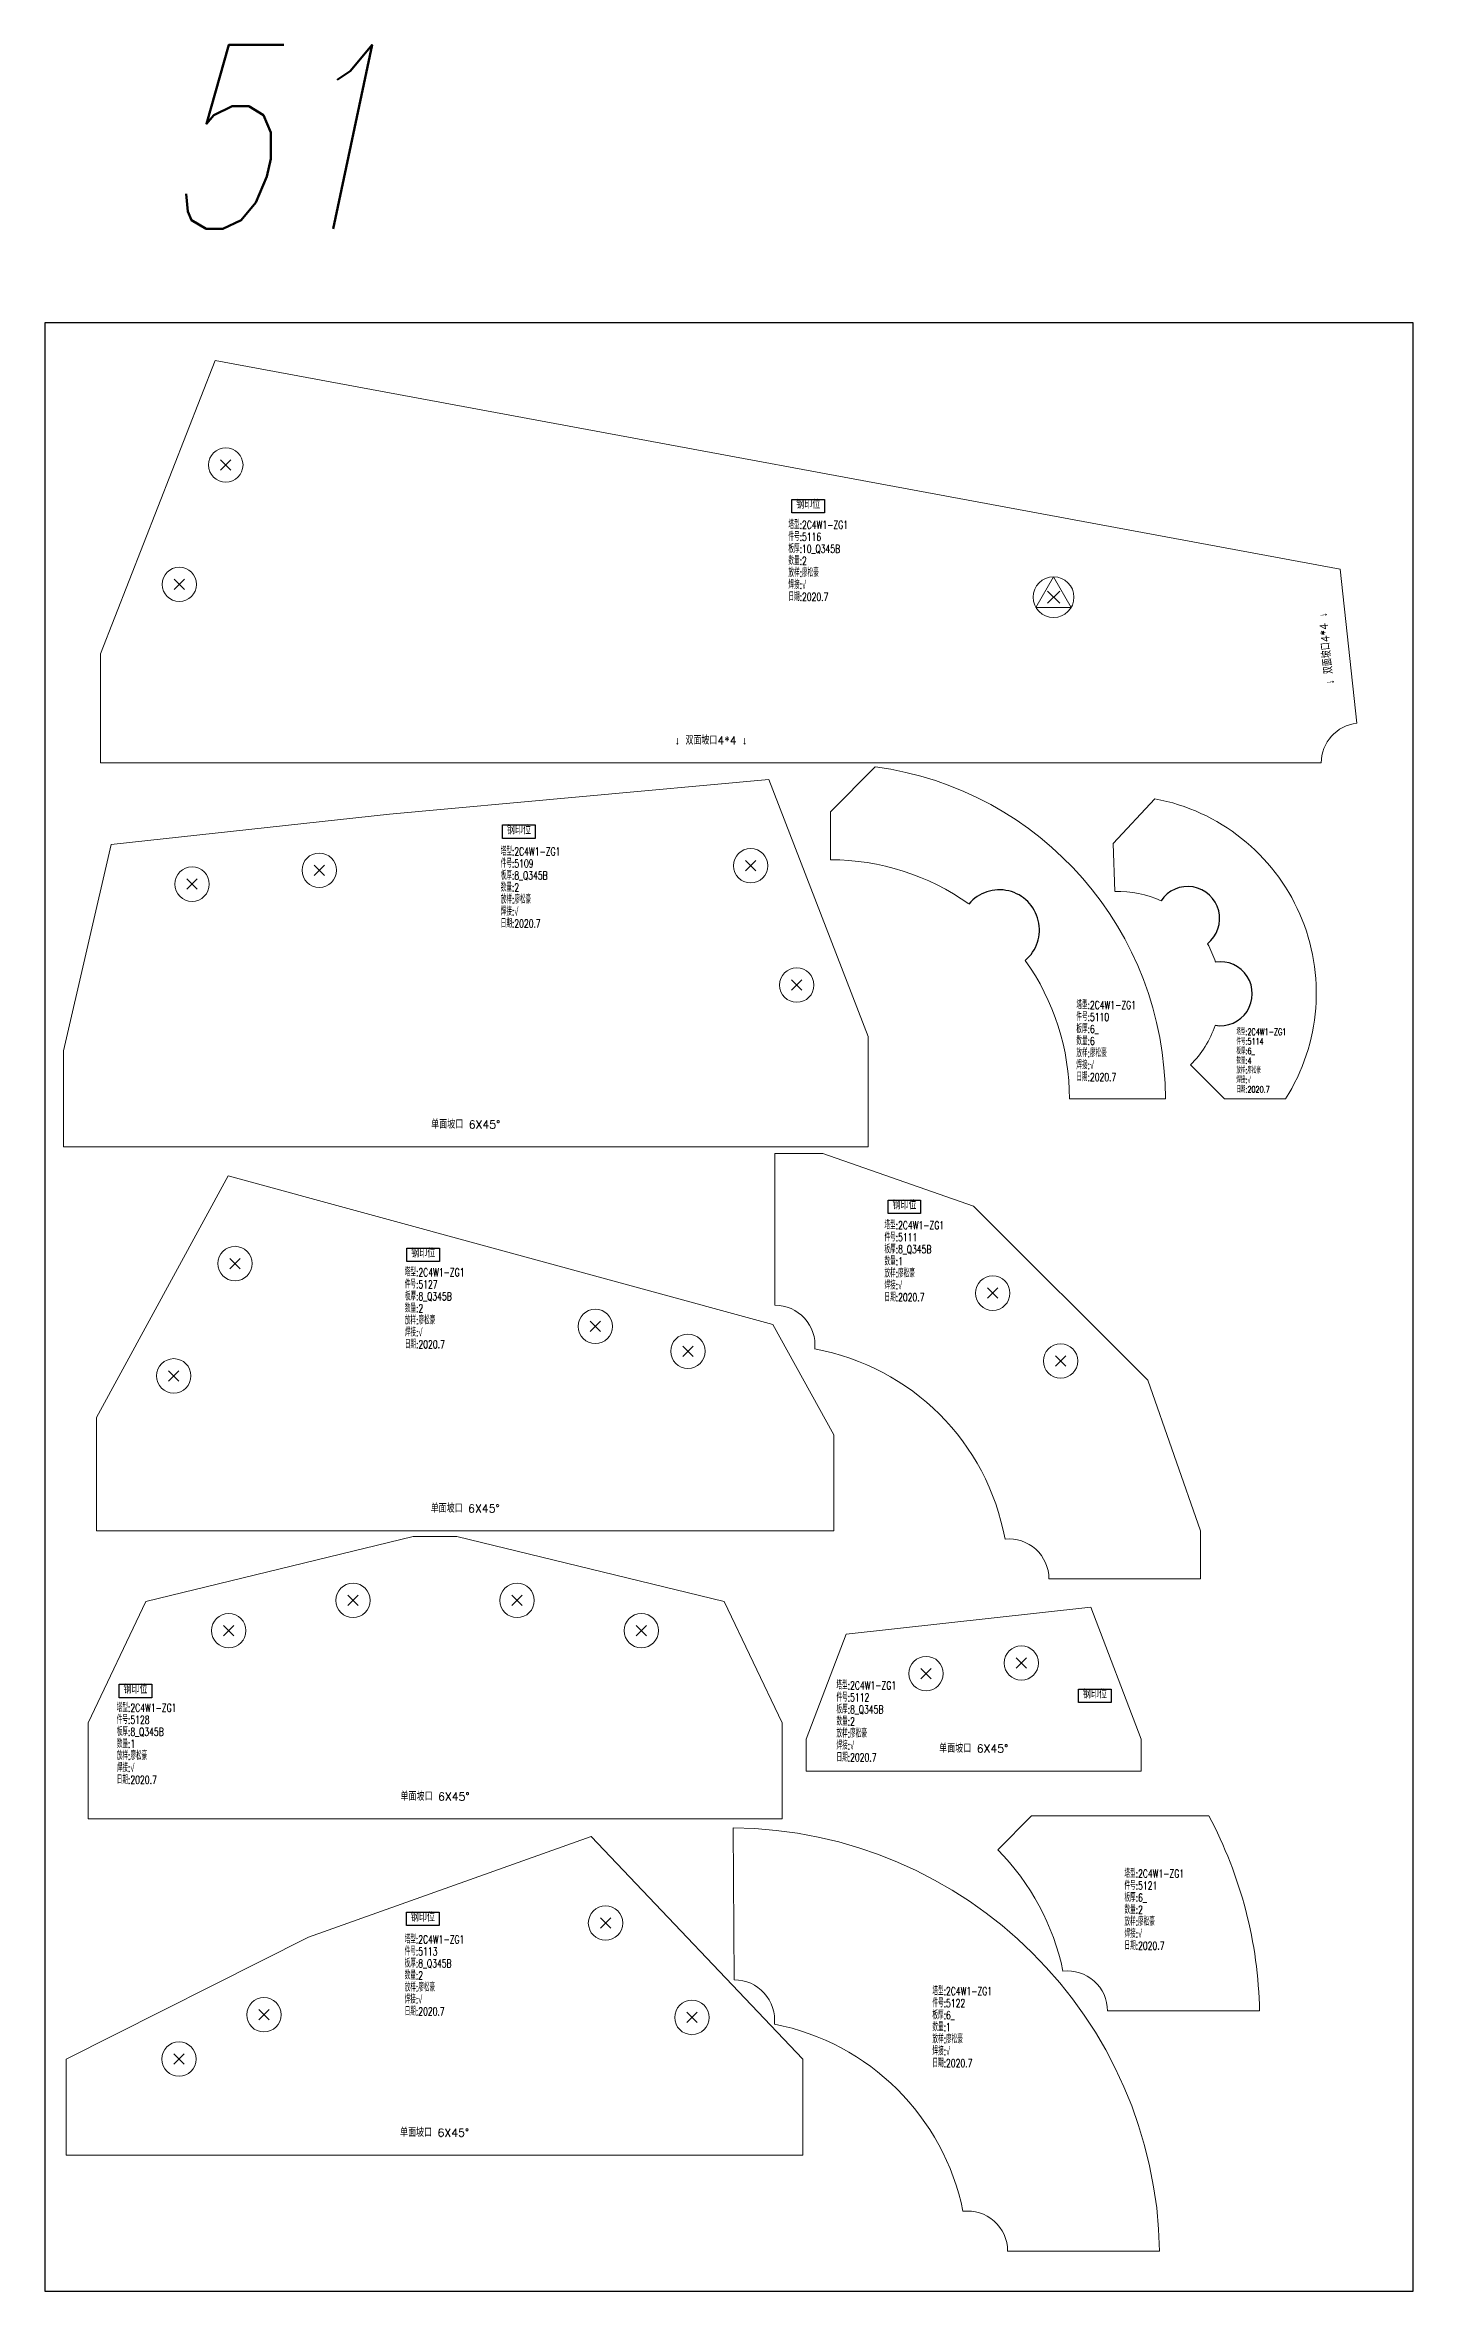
# Model space of a CAD drawing. Extents: x 154981 to 165753, y -86801 to -82885.
# Drawn here: x 161706 to 162561, y -86801 to -85398 of the extents above; entities that cross this region are included whole.
import ezdxf
from ezdxf.enums import TextEntityAlignment as Align

# ---------------------------------------------------------------- set-up
doc = ezdxf.new("R2010")
doc.units = 0
doc.header["$MEASUREMENT"] = 0
doc.layers.get('0').update_dxf_attribs({"linetype": 'CONTINUOUS', "lineweight": 25})
doc.layers.add('1', color=7, linetype='CONTINUOUS', lineweight=25)
doc.layers.add('5', color=7, linetype='CONTINUOUS', lineweight=25)
doc.styles.add('hz', font='txt.shx', dxfattribs={"width": 0.7, "oblique": 12, "bigfont": 'hztxt.shx'})
doc.styles.get("Standard").update_dxf_attribs({"font": 'simplex.shx', "width": 0.7, "height": 3, "bigfont": 'gbhzfs.shx'})

# ---------------------------------------------------------------- blocks, each defined once
blk = doc.blocks.new('PLKM_c1bef0ac-5df4-41ce-bc0b-967a1f9844d2', base_point=(161068.8, -91395.4))
at = {"layer": '1', "color": 7, "linetype": 'Continuous', "lineweight": 18}
for p, q in [((160756.5, -91263.1), (160757.2, -91358.2)), ((160928.1, -91527.6), (161023.1, -91527.6))]:
    blk.add_line(p, q, dxfattribs=at)
for centre, radius, start, end in [((160753.7, -91532.6), 269.5, 1.0631, 89.4062), ((160757.4, -91383.2), 25, 353.7564, 90.4693), ((160753.7, -91532.6), 149.5, 11.509, 78.9602), ((160903.1, -91527.6), 25, 0, 96.7128)]:
    blk.add_arc(centre, radius, start, end, dxfattribs=at)
at = {"layer": '1', "color": 7, "linetype": 'Continuous', "lineweight": 13, "insert": (160881.1, -91362.7), "char_height": 5, "width": 500, "attachment_point": 1, "line_spacing_factor": 0.9}
blk.add_mtext('塔型:2C4W1-ZG1\\P件号:5122\\P板厚:6_\\P数量:1\\P放样:廖松豪\\P焊接:√\\P日期:2020.7', dxfattribs=at)
blk = doc.blocks.new('板孔21.5')
at = {"layer": '5', "color": 7, "linetype": 'Continuous', "lineweight": 13}
for p, q in [((-0.3, -0.3), (0.3, 0.3)), ((0.3, -0.3), (-0.3, 0.3))]:
    blk.add_line(p, q, dxfattribs=at)
blk.add_circle((0, 0), 1, dxfattribs=at)
blk = doc.blocks.new('PLKM_179636a3-0307-40cf-ac14-38a028a89750', base_point=(161569.5, -91416.7))
at = {"color": 3, "linetype": 'Continuous'}
blk.add_lwpolyline([(161417.2, -91350.9), (161437.6, -91350.9), (161437.6, -91359.3), (161417.2, -91359.3)], close=True, dxfattribs=at)
at = {"layer": '1', "color": 7, "linetype": 'Continuous', "lineweight": 18}
for p, q in [((161305.6, -91305.7), (161223.1, -91456.7)), ((161646.2, -91398.5), (161305.6, -91305.7)), ((161684.2, -91467.6), (161646.2, -91398.5)), ((161223.1, -91456.7), (161223.1, -91527.6)), ((161684.2, -91527.6), (161684.2, -91467.6)), ((161223.1, -91527.6), (161684.2, -91527.6))]:
    blk.add_line(p, q, dxfattribs=at)
at = {"layer": '1', "color": 7, "linetype": 'Continuous', "lineweight": 0, "xscale": 10.75, "yscale": 10.75, "zscale": 10.75}
for p in [(161309.8, -91360.5), (161535.1, -91399.8), (161593, -91415.3), (161271.5, -91430.7)]:
    blk.add_blockref('板孔21.5', p, dxfattribs=at)
at = {"layer": '1', "color": 6, "linetype": 'Continuous', "lineweight": 13}
blk.add_text('钢印位', height=5, dxfattribs=at).set_placement((161427.5, -91358.2), align=Align.BOTTOM_CENTER)
at = {"layer": '1', "color": 7, "linetype": 'Continuous', "lineweight": 13}
blk.add_text('单面坡口 6X45%%D', height=5, dxfattribs=at).set_placement((161453.7, -91517.6), align=Align.BOTTOM_CENTER)
at = {"layer": '1', "color": 7, "linetype": 'Continuous', "lineweight": 13, "insert": (161416, -91363.5), "char_height": 5, "width": 500, "attachment_point": 1, "line_spacing_factor": 0.9}
blk.add_mtext('塔型:2C4W1-ZG1\\P件号:5127\\P板厚:8_Q345B\\P数量:2\\P放样:廖松豪\\P焊接:√\\P日期:2020.7', dxfattribs=at)
blk = doc.blocks.new('PLKM_37787d74-2c55-48ab-b64f-57bbf72c2d3e', base_point=(162143.2, -91439.3))
at = {"color": 3, "linetype": 'Continuous'}
blk.add_lwpolyline([(161903.6, -91443.4), (161924.1, -91443.4), (161924.1, -91451.8), (161903.6, -91451.8)], close=True, dxfattribs=at)
at = {"layer": '1', "color": 7, "linetype": 'Continuous', "lineweight": 18}
for p, q in [((162087.5, -91351), (161920.4, -91391.6)), ((162114.9, -91351), (162087.5, -91351)), ((162282, -91391.6), (162114.9, -91351)), ((161920.4, -91391.6), (161884.2, -91467.6)), ((162318.2, -91467.6), (162282, -91391.6)), ((161884.2, -91467.6), (161884.2, -91527.6)), ((162318.2, -91527.6), (162318.2, -91467.6)), ((161884.2, -91527.6), (162318.2, -91527.6))]:
    blk.add_line(p, q, dxfattribs=at)
at = {"layer": '1', "color": 7, "linetype": 'Continuous', "lineweight": 0, "xscale": 10.75, "yscale": 10.75, "zscale": 10.75}
for p in [(162049.9, -91391), (162152.5, -91391), (161972.2, -91409.9), (162230.2, -91409.9)]:
    blk.add_blockref('板孔21.5', p, dxfattribs=at)
at = {"layer": '1', "color": 6, "linetype": 'Continuous', "lineweight": 13}
blk.add_text('钢印位', height=5, dxfattribs=at).set_placement((161913.9, -91450.7), align=Align.BOTTOM_CENTER)
at = {"layer": '1', "color": 7, "linetype": 'Continuous', "lineweight": 13}
blk.add_text('单面坡口 6X45%%D', height=5, dxfattribs=at).set_placement((162101.2, -91517.6), align=Align.BOTTOM_CENTER)
at = {"layer": '1', "color": 7, "linetype": 'Continuous', "lineweight": 13, "insert": (161902.2, -91455.6), "char_height": 5, "width": 500, "attachment_point": 1, "line_spacing_factor": 0.9}
blk.add_mtext('塔型:2C4W1-ZG1\\P件号:5128\\P板厚:8_Q345B\\P数量:1\\P放样:廖松豪\\P焊接:√\\P日期:2020.7', dxfattribs=at)
blk = doc.blocks.new('PLKM_ad7defa3-0a22-4c09-b2ae-d0c9333a63ac', base_point=(156789, -91404.3))
at = {"color": 3, "linetype": 'Continuous'}
blk.add_lwpolyline([(156676.9, -91317.8), (156697.3, -91317.8), (156697.3, -91326.2), (156676.9, -91326.2)], close=True, dxfattribs=at)
at = {"layer": '1', "color": 7, "linetype": 'Continuous', "lineweight": 18}
for p, q in [((156843.4, -91289.5), (156606.2, -91311.1)), ((156905.5, -91450), (156843.4, -91289.5)), ((156606.2, -91311.1), (156432.3, -91330.1)), ((156432.3, -91330.1), (156402.3, -91459)), ((156905.5, -91519), (156905.5, -91450)), ((156402.3, -91459), (156402.3, -91519)), ((156402.3, -91519), (156905.5, -91519))]:
    blk.add_line(p, q, dxfattribs=at)
at = {"layer": '1', "color": 7, "linetype": 'Continuous', "lineweight": 13, "xscale": 10.75, "yscale": 10.75, "zscale": 10.75}
for p in [(156562.3, -91346.1), (156832.1, -91343.3), (156482.8, -91354.8), (156860.9, -91417.9)]:
    blk.add_blockref('板孔21.5', p, dxfattribs=at)
at = {"layer": '1', "color": 6, "linetype": 'Continuous', "lineweight": 13}
blk.add_text('钢印位', height=5, dxfattribs=at).set_placement((156687.2, -91325.1), align=Align.BOTTOM_CENTER)
at = {"layer": '1', "color": 7, "linetype": 'Continuous', "lineweight": 13}
blk.add_text('单面坡口 6X45%%D', height=5, dxfattribs=at).set_placement((156653.9, -91509), align=Align.BOTTOM_CENTER)
at = {"layer": '1', "color": 7, "linetype": 'Continuous', "lineweight": 13, "insert": (156675.8, -91331.9), "char_height": 5, "width": 500, "attachment_point": 1, "line_spacing_factor": 0.9}
blk.add_mtext('塔型:2C4W1-ZG1\\P件号:5109\\P板厚:8_Q345B\\P数量:2\\P放样:廖松豪\\P焊接:√\\P日期:2020.7', dxfattribs=at)
blk = doc.blocks.new('PLKM_7cd42a4f-955f-46af-9059-cca02719474d', base_point=(157432.4, -91415.2))
at = {"color": 3, "linetype": 'Continuous'}
blk.add_arc((157211.2, -91413.3), 25, 310.2038, 139.7962, dxfattribs=at)
at = {"layer": '1', "color": 7, "linetype": 'Continuous', "lineweight": 18}
for p, q in [((157105.5, -91339.5), (157133.6, -91311.4)), ((157105.5, -91369.5), (157105.5, -91339.5)), ((157315, -91519), (157255, -91519))]:
    blk.add_line(p, q, dxfattribs=at)
for radius, start, end in [(209.5, 0, 82.2901), (149.5, 54.5924, 90), (149.5, 0, 35.4076)]:
    blk.add_arc((157105.5, -91519), radius, start, end, dxfattribs=at)
at = {"layer": '1', "color": 7, "linetype": 'Continuous', "lineweight": 13, "insert": (157259.3, -91457.8), "char_height": 5, "width": 500, "attachment_point": 1, "line_spacing_factor": 0.9}
blk.add_mtext('塔型:2C4W1-ZG1\\P件号:5110\\P板厚:6_\\P数量:6\\P放样:廖松豪\\P焊接:√\\P日期:2020.7', dxfattribs=at)
blk = doc.blocks.new('PLKM_7ee6defa-f131-4733-aeb0-e6a4c3dd93b6', base_point=(157799.3, -91386.1))
at = {"color": 3, "linetype": 'Continuous'}
blk.add_lwpolyline([(157585.8, -91282.3), (157606.2, -91282.3), (157606.2, -91290.6), (157585.8, -91290.6)], close=True, dxfattribs=at)
at = {"layer": '1', "color": 7, "linetype": 'Continuous', "lineweight": 18}
for p, q in [((157545, -91253.1), (157515, -91253.2)), ((157515, -91253.2), (157515.1, -91347.9)), ((157639.2, -91286), (157545, -91253.1)), ((157748.2, -91394.8), (157639.2, -91286)), ((157781.1, -91489), (157748.2, -91394.8)), ((157781.1, -91519), (157781.1, -91489)), ((157686.4, -91519), (157781.1, -91519))]:
    blk.add_line(p, q, dxfattribs=at)
for centre, start, end in [((157515.1, -91372.9), 354.4436, 90.0556), ((157661.4, -91519), 360, 95.612)]:
    blk.add_arc(centre, 25, start, end, dxfattribs=at)
blk.add_ellipse((157510.8, -91523.5), major_axis=(-107.2, -107.4), ratio=0.985188, start_param=2.544177, end_param=3.739008, dxfattribs=at)
at = {"layer": '1', "color": 7, "linetype": 'Continuous', "lineweight": 13, "xscale": 10.75, "yscale": 10.75, "zscale": 10.75}
for p in [(157651.3, -91340.4), (157693.7, -91382.8)]:
    blk.add_blockref('板孔21.5', p, dxfattribs=at)
at = {"layer": '1', "color": 6, "linetype": 'Continuous', "lineweight": 13}
blk.add_text('钢印位', height=5, dxfattribs=at).set_placement((157596.1, -91289.5), align=Align.BOTTOM_CENTER)
at = {"layer": '1', "color": 7, "linetype": 'Continuous', "lineweight": 13, "insert": (157583.6, -91295.5), "char_height": 5, "width": 500, "attachment_point": 1, "line_spacing_factor": 0.9}
blk.add_mtext('塔型:2C4W1-ZG1\\P件号:5111\\P板厚:8_Q345B\\P数量:1\\P放样:廖松豪\\P焊接:√\\P日期:2020.7', dxfattribs=at)
blk = doc.blocks.new('PLKM_63196466-c580-4f1c-9726-f1b36b4a955c', base_point=(158240.6, -91467.8))
at = {"color": 3, "linetype": 'Continuous'}
blk.add_lwpolyline([(158151.4, -91467.8), (158171.9, -91467.8), (158171.9, -91476.2), (158151.4, -91476.2)], close=True, dxfattribs=at)
at = {"layer": '1', "color": 7, "linetype": 'Continuous', "lineweight": 18}
for p, q in [((158159.2, -91416.6), (158006.1, -91433.4)), ((158190.7, -91499), (158159.2, -91416.6)), ((158006.1, -91433.4), (157981.1, -91499)), ((157981.1, -91499), (157981.1, -91519)), ((158190.7, -91519), (158190.7, -91499)), ((157981.1, -91519), (158190.7, -91519))]:
    blk.add_line(p, q, dxfattribs=at)
at = {"layer": '1', "color": 7, "linetype": 'Continuous', "lineweight": 13, "xscale": 10.75, "yscale": 10.75, "zscale": 10.75}
for p in [(158056.1, -91458.1), (158115.7, -91451.5)]:
    blk.add_blockref('板孔21.5', p, dxfattribs=at)
at = {"layer": '1', "color": 6, "linetype": 'Continuous', "lineweight": 13}
blk.add_text('钢印位', height=5, dxfattribs=at).set_placement((158161.7, -91475.1), align=Align.BOTTOM_CENTER)
at = {"layer": '1', "color": 7, "linetype": 'Continuous', "lineweight": 13}
blk.add_text('单面坡口 6X45%%D', height=5, dxfattribs=at).set_placement((158085.9, -91509), align=Align.BOTTOM_CENTER)
at = {"layer": '1', "color": 7, "linetype": 'Continuous', "lineweight": 13, "insert": (158000.1, -91463), "char_height": 5, "width": 500, "attachment_point": 1, "line_spacing_factor": 0.9}
blk.add_mtext('塔型:2C4W1-ZG1\\P件号:5112\\P板厚:8_Q345B\\P数量:2\\P放样:廖松豪\\P焊接:√\\P日期:2020.7', dxfattribs=at)
blk = doc.blocks.new('PLKM_159f117d-f18e-47de-83b8-54dca08f0e9f', base_point=(158746.6, -91419.4))
at = {"color": 3, "linetype": 'Continuous'}
blk.add_lwpolyline([(158603.5, -91367.2), (158623.9, -91367.2), (158623.9, -91375.6), (158603.5, -91375.6)], close=True, dxfattribs=at)
at = {"layer": '1', "color": 7, "linetype": 'Continuous', "lineweight": 18}
for p, q in [((158719.1, -91319.9), (158542.2, -91382.9)), ((158851.4, -91459), (158719.1, -91319.9)), ((158542.2, -91382.9), (158390.7, -91459)), ((158390.7, -91459), (158390.7, -91519)), ((158851.4, -91519), (158851.4, -91459)), ((158390.7, -91519), (158851.4, -91519))]:
    blk.add_line(p, q, dxfattribs=at)
at = {"layer": '1', "color": 7, "linetype": 'Continuous', "lineweight": 13, "xscale": 10.75, "yscale": 10.75, "zscale": 10.75}
for p in [(158728, -91374), (158514.4, -91431.3), (158782, -91433), (158461.3, -91459)]:
    blk.add_blockref('板孔21.5', p, dxfattribs=at)
at = {"layer": '1', "color": 6, "linetype": 'Continuous', "lineweight": 13}
blk.add_text('钢印位', height=5, dxfattribs=at).set_placement((158613.8, -91374.5), align=Align.BOTTOM_CENTER)
at = {"layer": '1', "color": 7, "linetype": 'Continuous', "lineweight": 13}
blk.add_text('单面坡口 6X45%%D', height=5, dxfattribs=at).set_placement((158621.1, -91509), align=Align.BOTTOM_CENTER)
at = {"layer": '1', "color": 7, "linetype": 'Continuous', "lineweight": 13, "insert": (158602.4, -91381.7), "char_height": 5, "width": 500, "attachment_point": 1, "line_spacing_factor": 0.9}
blk.add_mtext('塔型:2C4W1-ZG1\\P件号:5113\\P板厚:8_Q345B\\P数量:2\\P放样:廖松豪\\P焊接:√\\P日期:2020.7', dxfattribs=at)
blk = doc.blocks.new('PLKM_4041cbdd-25e1-4b70-abe6-d77a7dd3afaf', base_point=(159289.9, -91425.3))
at = {"color": 3, "linetype": 'Continuous'}
for centre, start, end in [((159098, -91406.3), 308.047, 146.3745), ((159118.4, -91453.3), 260.5291, 98.6953)]:
    blk.add_arc(centre, 20, start, end, dxfattribs=at)
at = {"layer": '1', "color": 7, "linetype": 'Continuous', "lineweight": 18}
for p, q in [((159051.4, -91359.5), (159077.4, -91331.5)), ((159052.5, -91389.5), (159051.4, -91359.5)), ((159121, -91519), (159099.8, -91497.8)), ((159159.2, -91519), (159121, -91519))]:
    blk.add_line(p, q, dxfattribs=at)
for radius, start, end in [(123.5, 327.633, 79.4776), (63.5, 65.3267, 92.1106), (63.5, 17.7324, 29.0948), (63.5, 315, 341.492)]:
    blk.add_arc((159054.9, -91452.9), radius, start, end, dxfattribs=at)
at = {"layer": '1', "color": 7, "linetype": 'Continuous', "lineweight": 13, "insert": (159128.5, -91475.1), "char_height": 4, "width": 400, "attachment_point": 1, "line_spacing_factor": 0.9}
blk.add_mtext('塔型:2C4W1-ZG1\\P件号:5114\\P板厚:6_\\P数量:4\\P放样:廖松豪\\P焊接:√\\P日期:2020.7', dxfattribs=at)
blk = doc.blocks.new('板孔25.5')
at = {"layer": '5', "color": 7, "linetype": 'Continuous', "lineweight": 13}
for p, q in [((0, 1), (-0.866, -0.5)), ((-0.3, -0.3), (0.3, 0.3)), ((0.3, -0.3), (-0.3, 0.3)), ((0.866, -0.5), (0, 1)), ((-0.866, -0.5), (0.866, -0.5))]:
    blk.add_line(p, q, dxfattribs=at)
blk.add_circle((0, 0), 1, dxfattribs=at)
blk = doc.blocks.new('PLKM_7ea90695-aab4-4203-ae49-54a3e6971340', base_point=(159843.5, -91393.2))
at = {"color": 3, "linetype": 'Continuous'}
blk.add_lwpolyline([(159810.6, -91354.4), (159831, -91354.4), (159831, -91362.7), (159810.6, -91362.7)], close=True, dxfattribs=at)
at = {"layer": '1', "color": 7, "linetype": 'Continuous', "lineweight": 18}
for p, q in [((159450.1, -91267.4), (159378.4, -91450.9)), ((160153.5, -91397.8), (159450.1, -91267.4)), ((160164, -91494.2), (160153.5, -91397.8)), ((159378.4, -91450.9), (159378.4, -91519)), ((159378.4, -91519), (160141.7, -91519))]:
    blk.add_line(p, q, dxfattribs=at)
blk.add_arc((160166.7, -91519), 25, 96.2517, 180, dxfattribs=at)
at = {"layer": '1', "color": 7, "linetype": 'Continuous', "lineweight": 13}
for name, p, xscale, yscale, zscale in [('板孔21.5', (159456.7, -91332.8), 10.75, 10.75, 10.75), ('板孔21.5', (159427.6, -91407.4), 10.75, 10.75, 10.75), ('板孔25.5', (159974.3, -91415.4), 12.75, 12.75, 12.75)]:
    blk.add_blockref(name, p, dxfattribs=dict(at, xscale=xscale, yscale=yscale, zscale=zscale))
at = {"layer": '1', "color": 6, "linetype": 'Continuous', "lineweight": 13}
blk.add_text('钢印位', height=5, dxfattribs=at).set_placement((159820.9, -91361.6), align=Align.BOTTOM_CENTER)
at = {"layer": '1', "color": 7, "linetype": 'Continuous', "lineweight": 13}
blk.add_text('↓ 双面坡口4*4 ↓', height=5, rotation=96, dxfattribs=at).set_placement((160148.8, -91447.1), align=Align.BOTTOM_CENTER)
blk.add_text('↓ 双面坡口4*4 ↓', height=5, dxfattribs=at).set_placement((159760.1, -91509), align=Align.BOTTOM_CENTER)
at = {"layer": '1', "color": 7, "linetype": 'Continuous', "lineweight": 13, "insert": (159808.5, -91367.7), "char_height": 5, "width": 500, "attachment_point": 1, "line_spacing_factor": 0.9}
blk.add_mtext('塔型:2C4W1-ZG1\\P件号:5116\\P板厚:10_Q345B\\P数量:2\\P放样:廖松豪\\P焊接:√\\P日期:2020.7', dxfattribs=at)
blk = doc.blocks.new('PLKM_2acfc918-9f23-4380-baf1-d4bd0ea511f4', base_point=(160653.6, -91458.1))
at = {"layer": '1', "color": 7, "linetype": 'Continuous', "lineweight": 18}
for p, q in [((160385.2, -91397.1), (160364, -91418.3)), ((160496.1, -91397.1), (160385.2, -91397.1)), ((160432.7, -91519), (160527.8, -91519))]:
    blk.add_line(p, q, dxfattribs=at)
for centre, radius, start, end in [((160258.3, -91524), 269.5, 1.0631, 28.0971), ((160258.3, -91524), 149.5, 11.509, 45), ((160407.7, -91519), 25, 0, 96.7128)]:
    blk.add_arc(centre, radius, start, end, dxfattribs=at)
at = {"layer": '1', "color": 7, "linetype": 'Continuous', "lineweight": 13, "insert": (160443.3, -91430.7), "char_height": 5, "width": 500, "attachment_point": 1, "line_spacing_factor": 0.9}
blk.add_mtext('塔型:2C4W1-ZG1\\P件号:5121\\P板厚:6_\\P数量:2\\P放样:廖松豪\\P焊接:√\\P日期:2020.7', dxfattribs=at)

msp = doc.modelspace()

# ---------------------------------------------------------------- linework, layer by layer
at = {"color": 3, "linetype": 'Continuous'}
msp.add_lwpolyline([(161705.84945, -85571.357), (161705.84945, -86801.357), (162561.4019, -86801.357), (162561.4019, -85571.357)], close=True, dxfattribs=at)

# ---------------------------------------------------------------- block references
for name, p in [('PLKM_7ea90695-aab4-4203-ae49-54a3e6971340', (162205.7802, -85720.56053)), ('PLKM_7cd42a4f-955f-46af-9059-cca02719474d', (162523.92455, -85952.55394)), ('PLKM_ad7defa3-0a22-4c09-b2ae-d0c9333a63ac', (162104.08882, -85971.60911)), ('PLKM_4041cbdd-25e1-4b70-abe6-d77a7dd3afaf', (162612.34392, -85962.58817)), ('PLKM_7ee6defa-f131-4733-aeb0-e6a4c3dd93b6', (162446.5649, -86223.41171)), ('PLKM_179636a3-0307-40cf-ac14-38a028a89750', (162084.43673, -86215.40079)), ('PLKM_37787d74-2c55-48ab-b64f-57bbf72c2d3e', (161991.81661, -86418.02912)), ('PLKM_63196466-c580-4f1c-9726-f1b36b4a955c', (162441.35344, -86425.14814)), ('PLKM_2acfc918-9f23-4380-baf1-d4bd0ea511f4', (162591.2334, -86565.39417)), ('PLKM_159f117d-f18e-47de-83b8-54dca08f0e9f', (162075.01208, -86616.77282)), ('PLKM_c1bef0ac-5df4-41ce-bc0b-967a1f9844d2', (162448.53511, -86644.11424))]:
    msp.add_blockref(name, p, dxfattribs=at)

# ---------------------------------------------------------------- texts
at = {"layer": '1', "color": 6, "linetype": 'ByBlock', "style": 'hz', "oblique": 12, "width": 0.7}
msp.add_text('51', height=115, dxfattribs=at).set_placement((161779.09571, -85512.64004))

doc.saveas('drawing.dxf')
